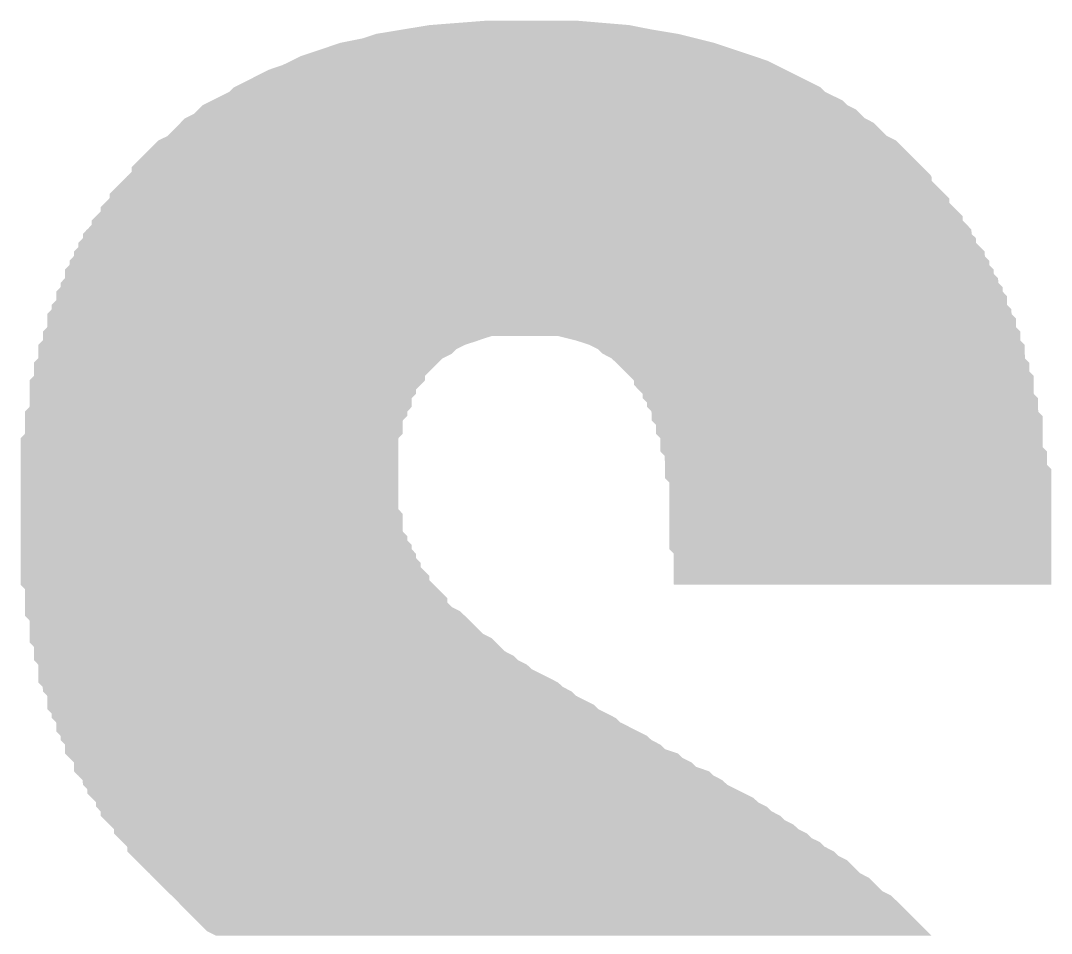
# Model space of a CAD drawing. Extents: x 0 to 3.48, y -0.08 to 2.34.
# Drawn here: x 2.0342 to 2.04707, y 1.77781 to 1.7892 of the extents above; entities that cross this region are included whole.
import ezdxf

# ---------------------------------------------------------------- set-up
doc = ezdxf.new("R2010")
doc.units = 0
doc.layers.add('GTO', color=7, linetype='Continuous')

msp = doc.modelspace()

# ---------------------------------------------------------------- linework, layer by layer
at = {"layer": 'GTO'}
for points in [[(2.038972, 1.789091), (2.039307, 1.789146), (2.042079, 1.789091), (2.041801, 1.789146)], [(2.039307, 1.789146), (2.040028, 1.789202), (2.041801, 1.789146), (2.041137, 1.789202)], [(2.038473, 1.78898), (2.038639, 1.789036), (2.042636, 1.78898), (2.042412, 1.789036)], [(2.038639, 1.789036), (2.038972, 1.789091), (2.042412, 1.789036), (2.042079, 1.789091)], [(2.037697, 1.788758), (2.038197, 1.788925), (2.043357, 1.788758), (2.042856, 1.788925)], [(2.038197, 1.788925), (2.038473, 1.78898), (2.042856, 1.788925), (2.042636, 1.78898)], [(2.037588, 1.788703), (2.037697, 1.788758), (2.04352, 1.788703), (2.043357, 1.788758)], [(2.037308, 1.788591), (2.037474, 1.788647), (2.043744, 1.788591), (2.043634, 1.788647)], [(2.037474, 1.788647), (2.037588, 1.788703), (2.043634, 1.788647), (2.04352, 1.788703)], [(2.036869, 1.788371), (2.037308, 1.788591), (2.044185, 1.788371), (2.043744, 1.788591)], [(2.036811, 1.788316), (2.036865, 1.788368), (2.04424, 1.788316), (2.044188, 1.788368)], [(2.036865, 1.788368), (2.036869, 1.788371), (2.044188, 1.788368), (2.044185, 1.788371)], [(2.036592, 1.788205), (2.036808, 1.788313), (2.044462, 1.788205), (2.044245, 1.788313)], [(2.036808, 1.788313), (2.036809, 1.788314), (2.044245, 1.788313), (2.044242, 1.788314)], [(2.03681, 1.788314), (2.036811, 1.788316), (2.044242, 1.788314), (2.04424, 1.788316)], [(2.036366, 1.788038), (2.036422, 1.788094), (2.044684, 1.788038), (2.044628, 1.788094)], [(2.036422, 1.788094), (2.036476, 1.788146), (2.044628, 1.788094), (2.044523, 1.788146)], [(2.036476, 1.788146), (2.03648, 1.788149), (2.044523, 1.788146), (2.044519, 1.788149)], [(2.03648, 1.788149), (2.036482, 1.78815), (2.044519, 1.788149), (2.044517, 1.78815)], [(2.036482, 1.78815), (2.036592, 1.788205), (2.044517, 1.78815), (2.044462, 1.788205)], [(2.0362, 1.787927), (2.036253, 1.787981), (2.04485, 1.787927), (2.044745, 1.787981)], [(2.036253, 1.787981), (2.036257, 1.787982), (2.044745, 1.787981), (2.044741, 1.787982)], [(2.036257, 1.787982), (2.03626, 1.787984), (2.044741, 1.787982), (2.044739, 1.787984)], [(2.03626, 1.787984), (2.036364, 1.788037), (2.044739, 1.787984), (2.044685, 1.788037)], [(2.036364, 1.788037), (2.036366, 1.788038), (2.044685, 1.788037), (2.044684, 1.788038)], [(2.036035, 1.787762), (2.0362, 1.787927), (2.045016, 1.787762), (2.04485, 1.787927)], [(2.035591, 1.787373), (2.035921, 1.787704), (2.045461, 1.787373), (2.04513, 1.787704)], [(2.035921, 1.787704), (2.035925, 1.787706), (2.04513, 1.787704), (2.045128, 1.787706)], [(2.035925, 1.787706), (2.036032, 1.787759), (2.045128, 1.787706), (2.045021, 1.787759)], [(2.036032, 1.787759), (2.036034, 1.78776), (2.045021, 1.787759), (2.045018, 1.78776)], [(2.036034, 1.78776), (2.036035, 1.787762), (2.045018, 1.78776), (2.045016, 1.787762)], [(2.035587, 1.787313), (2.035588, 1.787316), (2.045521, 1.787313), (2.045518, 1.787316)], [(2.035588, 1.787316), (2.035589, 1.787319), (2.045518, 1.787316), (2.045515, 1.787319)], [(2.035589, 1.787319), (2.03559, 1.787322), (2.045515, 1.787319), (2.045512, 1.787322)], [(2.03559, 1.78737), (2.035591, 1.787373), (2.045464, 1.78737), (2.045461, 1.787373)], [(2.03559, 1.787322), (2.03559, 1.78737), (2.045512, 1.787322), (2.045464, 1.78737)], [(2.035314, 1.78704), (2.035476, 1.787202), (2.045739, 1.78704), (2.045577, 1.787202)], [(2.035476, 1.787202), (2.035478, 1.787205), (2.045577, 1.787202), (2.045575, 1.787205)], [(2.035478, 1.787205), (2.035481, 1.787207), (2.045575, 1.787205), (2.045574, 1.787207)], [(2.035481, 1.787207), (2.035484, 1.78721), (2.045574, 1.787207), (2.045574, 1.78721)], [(2.035484, 1.78721), (2.035533, 1.78726), (2.045574, 1.78721), (2.045573, 1.78726)], [(2.035533, 1.78726), (2.035536, 1.787262), (2.045573, 1.78726), (2.045571, 1.787262)], [(2.035536, 1.787262), (2.035587, 1.787313), (2.045571, 1.787262), (2.045521, 1.787313)], [(2.035255, 1.786927), (2.035258, 1.786929), (2.045797, 1.786927), (2.045796, 1.786929)], [(2.035258, 1.786929), (2.035261, 1.786932), (2.045796, 1.786929), (2.045796, 1.786932)], [(2.035261, 1.786932), (2.03531, 1.786981), (2.045796, 1.786932), (2.045795, 1.786981)], [(2.03531, 1.786981), (2.035311, 1.786983), (2.045795, 1.786981), (2.045795, 1.786983)], [(2.035311, 1.786984), (2.035312, 1.786986), (2.045794, 1.786984), (2.045793, 1.786986)], [(2.035311, 1.786983), (2.035311, 1.786984), (2.045795, 1.786983), (2.045794, 1.786984)], [(2.035312, 1.786987), (2.035313, 1.78699), (2.045792, 1.786987), (2.045789, 1.78699)], [(2.035312, 1.786986), (2.035312, 1.786987), (2.045793, 1.786986), (2.045792, 1.786987)], [(2.035313, 1.787037), (2.035314, 1.78704), (2.045742, 1.787037), (2.045739, 1.78704)], [(2.035313, 1.78699), (2.035313, 1.787037), (2.045789, 1.78699), (2.045742, 1.787037)], [(2.035147, 1.786764), (2.035199, 1.786815), (2.04596, 1.786764), (2.045908, 1.786815)], [(2.035199, 1.786815), (2.0352, 1.786818), (2.045908, 1.786815), (2.045905, 1.786818)], [(2.0352, 1.786818), (2.035201, 1.786821), (2.045905, 1.786818), (2.045903, 1.786821)], [(2.035201, 1.786821), (2.035202, 1.786824), (2.045903, 1.786821), (2.0459, 1.786824)], [(2.035202, 1.786872), (2.035203, 1.786875), (2.045851, 1.786872), (2.045848, 1.786875)], [(2.035202, 1.786824), (2.035202, 1.786872), (2.0459, 1.786824), (2.045851, 1.786872)], [(2.035203, 1.786875), (2.035252, 1.786924), (2.045848, 1.786875), (2.045799, 1.786924)], [(2.035252, 1.786924), (2.035255, 1.786927), (2.045799, 1.786924), (2.045797, 1.786927)], [(2.03509, 1.786705), (2.035091, 1.786707), (2.045964, 1.786705), (2.045963, 1.786707)], [(2.03509, 1.786704), (2.03509, 1.786705), (2.045965, 1.786704), (2.045964, 1.786705)], [(2.03509, 1.786702), (2.03509, 1.786704), (2.045966, 1.786702), (2.045965, 1.786704)], [(2.03509, 1.786657), (2.03509, 1.786702), (2.046011, 1.786657), (2.045966, 1.786702)], [(2.035092, 1.786707), (2.035095, 1.78671), (2.045963, 1.786707), (2.045962, 1.78671)], [(2.035095, 1.78671), (2.035144, 1.786761), (2.045962, 1.78671), (2.045962, 1.786761)], [(2.035144, 1.786761), (2.035147, 1.786764), (2.045962, 1.786761), (2.04596, 1.786764)], [(2.034982, 1.786541), (2.034985, 1.786544), (2.046073, 1.786541), (2.046073, 1.786544)], [(2.034985, 1.786544), (2.035033, 1.786594), (2.046073, 1.786544), (2.046072, 1.786594)], [(2.035033, 1.786594), (2.035036, 1.786596), (2.046072, 1.786594), (2.04607, 1.786596)], [(2.035036, 1.786596), (2.035087, 1.786648), (2.04607, 1.786596), (2.046019, 1.786648)], [(2.035087, 1.786648), (2.035088, 1.786651), (2.046019, 1.786648), (2.046017, 1.786651)], [(2.035088, 1.786651), (2.035089, 1.786653), (2.046017, 1.786651), (2.046014, 1.786653)], [(2.035089, 1.786653), (2.03509, 1.786657), (2.046014, 1.786653), (2.046011, 1.786657)], [(2.034924, 1.786428), (2.034925, 1.78643), (2.04613, 1.786428), (2.046129, 1.78643)], [(2.034924, 1.786427), (2.034924, 1.786428), (2.046131, 1.786427), (2.04613, 1.786428)], [(2.034924, 1.786425), (2.034924, 1.786427), (2.046132, 1.786425), (2.046131, 1.786427)], [(2.034924, 1.786379), (2.034924, 1.786425), (2.046177, 1.786379), (2.046132, 1.786425)], [(2.034926, 1.78643), (2.034929, 1.786433), (2.046129, 1.78643), (2.046129, 1.786433)], [(2.034929, 1.786433), (2.034977, 1.786482), (2.046129, 1.786433), (2.046128, 1.786482)], [(2.034977, 1.786483), (2.034978, 1.786485), (2.046128, 1.786483), (2.046127, 1.786485)], [(2.034977, 1.786482), (2.034977, 1.786483), (2.046128, 1.786482), (2.046128, 1.786483)], [(2.034978, 1.786485), (2.034979, 1.786487), (2.046127, 1.786485), (2.046126, 1.786487)], [(2.034979, 1.786488), (2.03498, 1.786491), (2.046125, 1.786488), (2.046122, 1.786491)], [(2.034979, 1.786487), (2.034979, 1.786488), (2.046126, 1.786487), (2.046125, 1.786488)], [(2.03498, 1.786539), (2.034981, 1.786541), (2.046074, 1.786539), (2.046073, 1.786541)], [(2.03498, 1.786538), (2.03498, 1.786539), (2.046075, 1.786538), (2.046074, 1.786539)], [(2.03498, 1.786536), (2.03498, 1.786538), (2.046076, 1.786536), (2.046075, 1.786538)], [(2.03498, 1.786491), (2.03498, 1.786536), (2.046122, 1.786491), (2.046076, 1.786536)], [(2.034869, 1.786317), (2.03487, 1.786319), (2.046238, 1.786317), (2.046237, 1.786319)], [(2.034869, 1.786316), (2.034869, 1.786317), (2.046238, 1.786316), (2.046238, 1.786317)], [(2.034869, 1.786268), (2.034869, 1.786316), (2.046239, 1.786268), (2.046238, 1.786316)], [(2.03487, 1.786319), (2.034871, 1.786319), (2.046237, 1.786319), (2.046236, 1.786319)], [(2.034871, 1.786319), (2.034921, 1.786371), (2.046236, 1.786319), (2.046185, 1.786371)], [(2.034921, 1.786371), (2.034922, 1.786374), (2.046185, 1.786371), (2.046183, 1.786374)], [(2.034922, 1.786374), (2.034923, 1.786376), (2.046183, 1.786374), (2.04618, 1.786376)], [(2.034923, 1.786376), (2.034924, 1.786379), (2.04618, 1.786376), (2.046177, 1.786379)], [(2.034813, 1.786155), (2.034814, 1.786156), (2.046295, 1.786155), (2.046295, 1.786156)], [(2.034814, 1.786205), (2.034815, 1.786208), (2.046294, 1.786205), (2.046292, 1.786208)], [(2.034814, 1.786158), (2.034814, 1.786205), (2.046295, 1.786158), (2.046294, 1.786205)], [(2.034814, 1.786156), (2.034814, 1.786158), (2.046295, 1.786156), (2.046295, 1.786158)], [(2.034816, 1.786208), (2.034864, 1.786258), (2.046292, 1.786208), (2.046242, 1.786258)], [(2.034864, 1.786258), (2.034866, 1.786259), (2.046242, 1.786258), (2.046241, 1.786259)], [(2.034866, 1.786259), (2.034867, 1.786261), (2.046241, 1.786259), (2.04624, 1.786261)], [(2.034867, 1.786262), (2.034868, 1.786263), (2.04624, 1.786262), (2.046239, 1.786263)], [(2.034867, 1.786261), (2.034867, 1.786262), (2.04624, 1.786261), (2.04624, 1.786262)], [(2.034868, 1.786265), (2.034869, 1.786266), (2.046239, 1.786265), (2.046239, 1.786266)], [(2.034868, 1.786263), (2.034868, 1.786265), (2.046239, 1.786263), (2.046239, 1.786265)], [(2.034869, 1.786266), (2.034869, 1.786268), (2.046239, 1.786266), (2.046239, 1.786268)], [(2.034758, 1.786094), (2.034759, 1.786095), (2.04635, 1.786094), (2.04635, 1.786095)], [(2.034758, 1.786045), (2.034758, 1.786094), (2.046351, 1.786045), (2.04635, 1.786094)], [(2.034758, 1.786042), (2.034758, 1.786045), (2.046351, 1.786042), (2.046351, 1.786045)], [(2.034758, 1.78604), (2.034758, 1.786042), (2.046352, 1.78604), (2.046351, 1.786042)], [(2.034758, 1.786037), (2.034758, 1.78604), (2.046354, 1.786037), (2.046352, 1.78604)], [(2.034758, 1.785992), (2.034758, 1.786037), (2.046399, 1.785992), (2.046354, 1.786037)], [(2.034759, 1.786095), (2.034759, 1.786097), (2.04635, 1.786095), (2.046349, 1.786097)], [(2.034759, 1.786097), (2.03476, 1.786097), (2.046349, 1.786097), (2.046348, 1.786097)], [(2.03476, 1.786097), (2.03481, 1.786148), (2.046348, 1.786097), (2.046298, 1.786148)], [(2.03481, 1.786148), (2.034811, 1.786149), (2.046298, 1.786148), (2.046297, 1.786149)], [(2.034811, 1.786151), (2.034812, 1.786152), (2.046296, 1.786151), (2.046296, 1.786152)], [(2.034811, 1.786149), (2.034811, 1.786151), (2.046297, 1.786149), (2.046296, 1.786151)], [(2.034812, 1.786152), (2.034813, 1.786153), (2.046296, 1.786152), (2.046295, 1.786153)], [(2.034813, 1.786153), (2.034813, 1.786155), (2.046295, 1.786153), (2.046295, 1.786155)], [(2.034702, 1.785929), (2.034703, 1.785931), (2.046407, 1.785929), (2.046406, 1.785931)], [(2.034702, 1.785928), (2.034702, 1.785929), (2.046408, 1.785928), (2.046407, 1.785929)], [(2.034702, 1.785926), (2.034702, 1.785928), (2.046409, 1.785926), (2.046408, 1.785928)], [(2.034702, 1.78588), (2.034702, 1.785926), (2.046455, 1.78588), (2.046409, 1.785926)], [(2.034704, 1.785931), (2.034707, 1.785934), (2.046406, 1.785931), (2.046406, 1.785934)], [(2.034707, 1.785934), (2.034755, 1.785983), (2.046406, 1.785934), (2.046405, 1.785983)], [(2.034755, 1.785985), (2.034756, 1.785986), (2.046405, 1.785985), (2.046404, 1.785986)], [(2.034755, 1.785983), (2.034755, 1.785985), (2.046405, 1.785983), (2.046405, 1.785985)], [(2.034756, 1.785986), (2.034757, 1.785987), (2.046404, 1.785986), (2.046403, 1.785987)], [(2.034757, 1.785989), (2.034758, 1.785992), (2.046402, 1.785989), (2.046399, 1.785992)], [(2.034757, 1.785987), (2.034757, 1.785989), (2.046403, 1.785987), (2.046402, 1.785989)], [(2.034647, 1.785817), (2.034648, 1.785818), (2.046464, 1.785817), (2.046463, 1.785818)], [(2.034647, 1.785815), (2.034647, 1.785817), (2.046465, 1.785815), (2.046464, 1.785817)], [(2.034647, 1.785764), (2.034647, 1.785815), (2.046514, 1.785764), (2.046465, 1.785815)], [(2.034648, 1.785818), (2.034648, 1.78582), (2.046463, 1.785818), (2.046462, 1.78582)], [(2.034649, 1.78582), (2.034651, 1.785823), (2.046462, 1.78582), (2.046461, 1.785823)], [(2.034651, 1.785823), (2.034699, 1.785871), (2.046461, 1.785823), (2.046461, 1.785871)], [(2.034699, 1.785873), (2.0347, 1.785874), (2.046461, 1.785873), (2.04646, 1.785874)], [(2.034699, 1.785871), (2.034699, 1.785873), (2.046461, 1.785871), (2.046461, 1.785873)], [(2.0347, 1.785874), (2.034701, 1.785875), (2.04646, 1.785874), (2.046459, 1.785875)], [(2.034701, 1.785877), (2.034702, 1.78588), (2.046458, 1.785877), (2.046455, 1.78588)], [(2.034701, 1.785875), (2.034701, 1.785877), (2.046459, 1.785875), (2.046458, 1.785877)], [(2.034591, 1.785652), (2.034592, 1.785654), (2.046518, 1.785652), (2.046517, 1.785654)], [(2.034591, 1.785651), (2.034591, 1.785652), (2.046518, 1.785651), (2.046518, 1.785652)], [(2.034591, 1.785649), (2.034591, 1.785651), (2.04652, 1.785649), (2.046518, 1.785651)], [(2.034591, 1.785603), (2.034591, 1.785649), (2.046565, 1.785603), (2.04652, 1.785649)], [(2.034593, 1.785654), (2.034596, 1.785657), (2.046517, 1.785654), (2.046517, 1.785657)], [(2.034596, 1.785657), (2.034644, 1.785705), (2.046517, 1.785657), (2.046516, 1.785705)], [(2.034644, 1.785705), (2.034645, 1.785708), (2.046516, 1.785705), (2.046516, 1.785708)], [(2.034645, 1.785708), (2.034647, 1.785711), (2.046516, 1.785708), (2.046516, 1.785711)], [(2.034647, 1.785762), (2.034647, 1.785764), (2.046516, 1.785762), (2.046514, 1.785764)], [(2.034647, 1.785714), (2.034647, 1.785762), (2.046516, 1.785714), (2.046516, 1.785762)], [(2.034647, 1.785711), (2.034647, 1.785714), (2.046516, 1.785711), (2.046516, 1.785714)], [(2.034536, 1.78554), (2.034537, 1.785541), (2.046574, 1.78554), (2.046573, 1.785541)], [(2.034536, 1.785538), (2.034536, 1.78554), (2.046575, 1.785538), (2.046574, 1.78554)], [(2.034536, 1.785487), (2.034536, 1.785538), (2.046625, 1.785487), (2.046575, 1.785538)], [(2.034537, 1.785541), (2.034537, 1.785543), (2.046573, 1.785541), (2.046572, 1.785543)], [(2.034538, 1.785543), (2.034541, 1.785546), (2.046572, 1.785543), (2.046572, 1.785546)], [(2.034541, 1.785546), (2.034588, 1.785594), (2.046572, 1.785546), (2.046571, 1.785594)], [(2.034588, 1.785596), (2.034589, 1.785597), (2.046571, 1.785596), (2.04657, 1.785597)], [(2.034588, 1.785594), (2.034588, 1.785596), (2.046571, 1.785594), (2.046571, 1.785596)], [(2.034589, 1.785597), (2.03459, 1.785598), (2.04657, 1.785597), (2.046569, 1.785598)], [(2.03459, 1.7856), (2.034591, 1.785603), (2.046568, 1.7856), (2.046565, 1.785603)], [(2.03459, 1.785598), (2.03459, 1.7856), (2.046569, 1.785598), (2.046568, 1.7856)], [(2.034536, 1.785485), (2.034536, 1.785487), (2.046627, 1.785485), (2.046625, 1.785487)], [(2.034536, 1.785381), (2.034536, 1.785485), (2.046628, 1.785381), (2.046627, 1.785485)], [(2.034481, 1.785318), (2.034482, 1.785319), (2.046682, 1.785318), (2.046682, 1.785319)], [(2.034481, 1.785264), (2.034481, 1.785318), (2.046682, 1.785264), (2.046682, 1.785318)], [(2.034481, 1.785263), (2.034481, 1.785264), (2.040079, 1.785263), (2.040082, 1.785264)], [(2.034481, 1.785264), (2.034481, 1.785264), (2.040082, 1.785264), (2.040912, 1.785264)], [(2.034481, 1.785215), (2.034481, 1.785263), (2.039933, 1.785215), (2.040079, 1.785263)], [(2.034482, 1.785319), (2.034482, 1.785321), (2.046682, 1.785319), (2.046681, 1.785321)], [(2.034482, 1.785321), (2.034483, 1.785321), (2.046681, 1.785321), (2.04668, 1.785321)], [(2.034483, 1.785321), (2.034532, 1.785371), (2.04668, 1.785321), (2.046631, 1.785371)], [(2.034532, 1.785371), (2.034533, 1.785372), (2.046631, 1.785371), (2.04663, 1.785372)], [(2.034533, 1.785372), (2.034534, 1.785374), (2.04663, 1.785372), (2.046629, 1.785374)], [(2.034534, 1.785375), (2.034535, 1.785376), (2.046629, 1.785375), (2.046628, 1.785376)], [(2.034534, 1.785374), (2.034534, 1.785375), (2.046629, 1.785374), (2.046629, 1.785375)], [(2.034535, 1.785378), (2.034536, 1.785379), (2.046628, 1.785378), (2.046628, 1.785379)], [(2.034535, 1.785376), (2.034535, 1.785378), (2.046628, 1.785376), (2.046628, 1.785378)], [(2.034536, 1.785379), (2.034536, 1.785381), (2.046628, 1.785379), (2.046628, 1.785381)], [(2.041118, 1.785213), (2.040914, 1.785264), (2.046683, 1.785213), (2.046682, 1.785264)], [(2.034425, 1.785152), (2.034426, 1.785153), (2.039746, 1.785152), (2.039749, 1.785153)], [(2.034425, 1.785098), (2.034425, 1.785152), (2.039638, 1.785098), (2.039746, 1.785152)], [(2.034426, 1.785155), (2.034478, 1.785206), (2.039754, 1.785155), (2.039908, 1.785206)], [(2.034426, 1.785153), (2.034426, 1.785155), (2.039749, 1.785153), (2.039754, 1.785155)], [(2.034478, 1.785206), (2.034479, 1.785209), (2.039908, 1.785206), (2.039916, 1.785209)], [(2.034479, 1.785209), (2.03448, 1.785211), (2.039916, 1.785209), (2.039924, 1.785211)], [(2.03448, 1.785211), (2.034481, 1.785215), (2.039924, 1.785211), (2.039933, 1.785215)], [(2.04113, 1.78521), (2.041118, 1.785213), (2.046683, 1.78521), (2.046683, 1.785213)], [(2.041135, 1.785209), (2.04113, 1.78521), (2.046684, 1.785209), (2.046683, 1.78521)], [(2.041139, 1.785208), (2.041135, 1.785209), (2.046684, 1.785208), (2.046684, 1.785209)], [(2.041147, 1.785205), (2.041139, 1.785208), (2.046686, 1.785205), (2.046684, 1.785208)], [(2.041297, 1.785156), (2.041147, 1.785205), (2.046736, 1.785156), (2.046686, 1.785205)], [(2.041301, 1.785154), (2.041297, 1.785156), (2.046737, 1.785154), (2.046736, 1.785156)], [(2.041305, 1.785152), (2.041301, 1.785154), (2.046738, 1.785152), (2.046737, 1.785154)], [(2.041411, 1.785099), (2.041305, 1.785152), (2.046738, 1.785099), (2.046738, 1.785152)], [(2.034425, 1.785096), (2.034425, 1.785098), (2.039636, 1.785096), (2.039638, 1.785098)], [(2.034425, 1.785041), (2.034425, 1.785096), (2.039581, 1.785041), (2.039636, 1.785096)], [(2.034425, 1.784993), (2.034425, 1.785041), (2.039484, 1.784993), (2.039581, 1.785041)], [(2.041413, 1.785098), (2.041411, 1.785099), (2.046738, 1.785098), (2.046738, 1.785099)], [(2.041467, 1.785044), (2.041413, 1.785098), (2.046738, 1.785044), (2.046738, 1.785098)], [(2.041571, 1.784991), (2.041467, 1.785044), (2.046739, 1.784991), (2.046738, 1.785044)], [(2.03437, 1.78493), (2.034371, 1.784933), (2.039415, 1.78493), (2.039418, 1.784933)], [(2.03437, 1.784772), (2.03437, 1.78493), (2.039256, 1.784772), (2.039415, 1.78493)], [(2.034371, 1.784933), (2.034422, 1.784984), (2.039418, 1.784933), (2.039469, 1.784984)], [(2.034422, 1.784985), (2.034423, 1.784986), (2.03947, 1.784985), (2.039472, 1.784986)], [(2.034422, 1.784984), (2.034422, 1.784985), (2.039469, 1.784984), (2.03947, 1.784985)], [(2.034423, 1.784987), (2.034424, 1.78499), (2.039473, 1.784987), (2.039478, 1.78499)], [(2.034423, 1.784986), (2.034423, 1.784987), (2.039472, 1.784986), (2.039473, 1.784987)], [(2.034424, 1.78499), (2.034425, 1.784993), (2.039478, 1.78499), (2.039484, 1.784993)], [(2.041577, 1.784988), (2.041571, 1.784991), (2.046739, 1.784988), (2.046739, 1.784991)], [(2.041579, 1.784987), (2.041577, 1.784988), (2.04674, 1.784987), (2.046739, 1.784988)], [(2.041581, 1.784986), (2.041579, 1.784987), (2.04674, 1.784986), (2.04674, 1.784987)], [(2.041583, 1.784983), (2.041581, 1.784986), (2.046742, 1.784983), (2.04674, 1.784986)], [(2.041633, 1.784934), (2.041583, 1.784983), (2.046792, 1.784934), (2.046742, 1.784983)], [(2.041637, 1.78493), (2.041633, 1.784934), (2.046794, 1.78493), (2.046792, 1.784934)], [(2.041742, 1.784825), (2.041637, 1.78493), (2.046795, 1.784825), (2.046794, 1.78493)], [(2.034315, 1.784711), (2.034364, 1.78476), (2.039249, 1.784711), (2.03925, 1.78476)], [(2.034364, 1.78476), (2.034367, 1.784763), (2.03925, 1.78476), (2.039251, 1.784763)], [(2.034367, 1.784763), (2.034368, 1.784766), (2.039251, 1.784763), (2.039252, 1.784766)], [(2.034368, 1.784766), (2.034369, 1.784769), (2.039252, 1.784766), (2.039253, 1.784769)], [(2.034369, 1.784769), (2.03437, 1.784772), (2.039253, 1.784769), (2.039256, 1.784772)], [(2.041745, 1.784822), (2.041742, 1.784825), (2.046795, 1.784822), (2.046795, 1.784825)], [(2.041748, 1.78482), (2.041745, 1.784822), (2.046796, 1.78482), (2.046795, 1.784822)], [(2.04175, 1.784817), (2.041748, 1.78482), (2.046798, 1.784817), (2.046796, 1.78482)], [(2.0418, 1.784767), (2.04175, 1.784817), (2.046847, 1.784767), (2.046798, 1.784817)], [(2.041803, 1.784765), (2.0418, 1.784767), (2.046849, 1.784765), (2.046847, 1.784767)], [(2.041854, 1.784714), (2.041803, 1.784765), (2.046849, 1.784714), (2.046849, 1.784765)], [(2.034314, 1.784708), (2.034315, 1.784711), (2.039248, 1.784708), (2.039249, 1.784711)], [(2.034314, 1.784602), (2.034314, 1.784708), (2.039142, 1.784602), (2.039248, 1.784708)], [(2.041856, 1.784711), (2.041854, 1.784714), (2.046849, 1.784711), (2.046849, 1.784714)], [(2.041857, 1.784709), (2.041856, 1.784711), (2.046849, 1.784709), (2.046849, 1.784711)], [(2.041858, 1.784706), (2.041857, 1.784709), (2.046849, 1.784706), (2.046849, 1.784709)], [(2.041858, 1.784657), (2.041858, 1.784706), (2.046849, 1.784657), (2.046849, 1.784706)], [(2.041859, 1.784654), (2.041858, 1.784657), (2.046849, 1.784654), (2.046849, 1.784657)], [(2.041964, 1.784547), (2.041859, 1.784654), (2.046849, 1.784547), (2.046849, 1.784654)], [(2.034314, 1.784599), (2.034314, 1.784602), (2.039141, 1.784599), (2.039142, 1.784602)], [(2.034314, 1.784596), (2.034314, 1.784599), (2.03914, 1.784596), (2.039141, 1.784599)], [(2.034314, 1.784593), (2.034314, 1.784596), (2.039139, 1.784593), (2.03914, 1.784596)], [(2.034314, 1.784544), (2.034314, 1.784593), (2.039138, 1.784544), (2.039139, 1.784593)], [(2.034314, 1.784541), (2.034314, 1.784544), (2.039137, 1.784541), (2.039138, 1.784544)], [(2.034314, 1.784491), (2.034314, 1.784541), (2.039087, 1.784491), (2.039137, 1.784541)], [(2.034314, 1.784488), (2.034314, 1.784491), (2.039086, 1.784488), (2.039087, 1.784491)], [(2.034314, 1.784486), (2.034314, 1.784488), (2.039085, 1.784486), (2.039086, 1.784488)], [(2.034314, 1.784483), (2.034314, 1.784486), (2.039084, 1.784483), (2.039085, 1.784486)], [(2.041966, 1.784544), (2.041964, 1.784547), (2.04685, 1.784544), (2.04685, 1.784547)], [(2.041964, 1.784547), (2.041964, 1.784547), (2.04685, 1.784547), (2.046849, 1.784547)], [(2.041967, 1.784542), (2.041966, 1.784544), (2.046851, 1.784542), (2.04685, 1.784544)], [(2.041968, 1.784539), (2.041967, 1.784542), (2.046853, 1.784539), (2.046851, 1.784542)], [(2.041968, 1.784491), (2.041968, 1.784539), (2.046901, 1.784491), (2.046853, 1.784539)], [(2.041968, 1.78449), (2.041968, 1.784491), (2.046902, 1.78449), (2.046901, 1.784491)], [(2.041969, 1.784488), (2.041968, 1.78449), (2.046903, 1.784488), (2.046902, 1.78449)], [(2.04197, 1.784487), (2.041969, 1.784488), (2.046904, 1.784487), (2.046903, 1.784488)], [(2.042019, 1.784437), (2.04197, 1.784487), (2.046904, 1.784437), (2.046904, 1.784487)], [(2.034261, 1.784325), (2.034311, 1.784375), (2.039032, 1.784325), (2.039081, 1.784375)], [(2.034311, 1.784376), (2.034312, 1.784378), (2.039082, 1.784376), (2.039083, 1.784378)], [(2.034311, 1.784375), (2.034311, 1.784376), (2.039081, 1.784375), (2.039082, 1.784376)], [(2.034312, 1.784378), (2.034313, 1.784379), (2.039083, 1.784378), (2.039083, 1.784379)], [(2.034313, 1.784381), (2.034314, 1.784384), (2.039083, 1.784381), (2.039083, 1.784384)], [(2.034313, 1.784379), (2.034313, 1.784381), (2.039083, 1.784379), (2.039083, 1.784381)], [(2.034314, 1.784384), (2.034314, 1.784483), (2.039083, 1.784384), (2.039084, 1.784483)], [(2.042021, 1.784434), (2.042019, 1.784437), (2.046904, 1.784434), (2.046904, 1.784437)], [(2.042022, 1.784432), (2.042021, 1.784434), (2.046904, 1.784432), (2.046904, 1.784434)], [(2.042022, 1.784429), (2.042022, 1.784432), (2.046904, 1.784429), (2.046904, 1.784432)], [(2.042023, 1.784381), (2.042022, 1.784429), (2.046904, 1.784381), (2.046904, 1.784429)], [(2.042024, 1.784378), (2.042023, 1.784381), (2.046904, 1.784378), (2.046904, 1.784381)], [(2.042075, 1.784326), (2.042024, 1.784378), (2.046905, 1.784326), (2.046904, 1.784378)], [(2.034258, 1.78432), (2.034259, 1.784322), (2.03903, 1.78432), (2.039031, 1.784322)], [(2.034258, 1.784317), (2.034258, 1.78432), (2.039029, 1.784317), (2.03903, 1.78432)], [(2.034258, 1.784267), (2.034258, 1.784317), (2.039029, 1.784267), (2.039029, 1.784317)], [(2.034258, 1.784264), (2.034258, 1.784267), (2.039027, 1.784264), (2.039029, 1.784267)], [(2.034258, 1.784213), (2.034258, 1.784264), (2.038976, 1.784213), (2.039027, 1.784264)], [(2.034259, 1.784323), (2.034261, 1.784325), (2.039031, 1.784323), (2.039032, 1.784325)], [(2.034259, 1.784322), (2.034259, 1.784323), (2.039031, 1.784322), (2.039031, 1.784323)], [(2.042077, 1.784323), (2.042075, 1.784326), (2.046905, 1.784323), (2.046905, 1.784326)], [(2.042078, 1.784321), (2.042077, 1.784323), (2.046906, 1.784321), (2.046905, 1.784323)], [(2.042078, 1.784318), (2.042078, 1.784321), (2.046908, 1.784318), (2.046906, 1.784321)], [(2.042079, 1.784267), (2.042078, 1.784318), (2.046958, 1.784267), (2.046908, 1.784318)], [(2.042079, 1.784265), (2.042079, 1.784267), (2.04696, 1.784265), (2.046958, 1.784267)], [(2.042079, 1.784213), (2.042079, 1.784265), (2.04696, 1.784213), (2.04696, 1.784265)], [(2.034258, 1.78421), (2.034258, 1.784213), (2.038975, 1.78421), (2.038976, 1.784213)], [(2.034258, 1.784207), (2.034258, 1.78421), (2.038974, 1.784207), (2.038975, 1.78421)], [(2.034258, 1.784205), (2.034258, 1.784207), (2.038973, 1.784205), (2.038974, 1.784207)], [(2.034258, 1.78405), (2.034258, 1.784205), (2.038972, 1.78405), (2.038973, 1.784205)], [(2.04208, 1.78421), (2.042079, 1.784213), (2.04696, 1.78421), (2.04696, 1.784213)], [(2.04213, 1.784159), (2.04208, 1.78421), (2.04696, 1.784159), (2.04696, 1.78421)], [(2.042132, 1.784156), (2.04213, 1.784159), (2.04696, 1.784156), (2.04696, 1.784159)], [(2.042133, 1.784154), (2.042132, 1.784156), (2.04696, 1.784154), (2.04696, 1.784156)], [(2.042133, 1.784151), (2.042133, 1.784154), (2.04696, 1.784151), (2.04696, 1.784154)], [(2.042134, 1.784047), (2.042133, 1.784151), (2.04696, 1.784047), (2.04696, 1.784151)], [(2.034203, 1.783987), (2.034204, 1.783989), (2.038919, 1.783987), (2.03892, 1.783989)], [(2.034203, 1.783984), (2.034203, 1.783987), (2.038918, 1.783984), (2.038919, 1.783987)], [(2.034203, 1.783106), (2.034203, 1.783984), (2.038918, 1.783106), (2.038918, 1.783984)], [(2.034204, 1.78399), (2.034206, 1.783992), (2.03892, 1.78399), (2.038921, 1.783992)], [(2.034204, 1.783989), (2.034204, 1.78399), (2.03892, 1.783989), (2.03892, 1.78399)], [(2.034206, 1.783992), (2.034255, 1.784041), (2.038921, 1.783992), (2.03897, 1.784041)], [(2.034255, 1.784042), (2.034256, 1.784044), (2.038971, 1.784042), (2.038972, 1.784044)], [(2.034255, 1.784041), (2.034255, 1.784042), (2.03897, 1.784041), (2.038971, 1.784042)], [(2.034256, 1.784044), (2.034257, 1.784045), (2.038972, 1.784044), (2.038972, 1.784045)], [(2.034257, 1.784047), (2.034258, 1.78405), (2.038972, 1.784047), (2.038972, 1.78405)], [(2.034257, 1.784045), (2.034257, 1.784047), (2.038972, 1.784045), (2.038972, 1.784047)], [(2.042135, 1.784044), (2.042134, 1.784047), (2.04696, 1.784044), (2.04696, 1.784047)], [(2.042186, 1.783993), (2.042135, 1.784044), (2.04696, 1.783993), (2.04696, 1.784044)], [(2.042188, 1.78399), (2.042186, 1.783993), (2.04696, 1.78399), (2.04696, 1.783993)], [(2.042189, 1.783988), (2.042188, 1.78399), (2.04696, 1.783988), (2.04696, 1.78399)], [(2.042189, 1.783985), (2.042189, 1.783988), (2.04696, 1.783985), (2.04696, 1.783988)], [(2.04219, 1.783882), (2.042189, 1.783985), (2.04696, 1.783882), (2.04696, 1.783985)], [(2.04219, 1.783879), (2.04219, 1.783882), (2.046961, 1.783879), (2.04696, 1.783882)], [(2.04219, 1.783877), (2.04219, 1.783879), (2.046962, 1.783877), (2.046961, 1.783879)], [(2.04219, 1.783874), (2.04219, 1.783877), (2.046964, 1.783874), (2.046962, 1.783877)], [(2.04219, 1.783825), (2.04219, 1.783874), (2.047012, 1.783825), (2.046964, 1.783874)], [(2.04219, 1.783824), (2.04219, 1.783825), (2.047013, 1.783824), (2.047012, 1.783825)], [(2.042191, 1.783822), (2.04219, 1.783824), (2.047014, 1.783822), (2.047013, 1.783824)], [(2.042192, 1.783821), (2.042191, 1.783822), (2.047015, 1.783821), (2.047014, 1.783822)], [(2.042241, 1.783771), (2.042192, 1.783821), (2.047015, 1.783771), (2.047015, 1.783821)], [(2.042243, 1.783768), (2.042241, 1.783771), (2.047015, 1.783768), (2.047015, 1.783771)], [(2.042244, 1.783766), (2.042243, 1.783768), (2.047015, 1.783766), (2.047015, 1.783768)], [(2.042244, 1.783763), (2.042244, 1.783766), (2.047015, 1.783763), (2.047015, 1.783766)], [(2.042245, 1.78366), (2.042244, 1.783763), (2.047016, 1.78366), (2.047015, 1.783763)], [(2.042245, 1.783657), (2.042245, 1.78366), (2.047016, 1.783657), (2.047016, 1.78366)], [(2.042245, 1.783655), (2.042245, 1.783657), (2.047017, 1.783655), (2.047016, 1.783657)], [(2.042245, 1.783652), (2.042245, 1.783655), (2.047019, 1.783652), (2.047017, 1.783655)], [(2.042245, 1.783602), (2.042245, 1.783652), (2.047068, 1.783602), (2.047019, 1.783652)], [(2.042245, 1.7836), (2.042245, 1.783602), (2.04707, 1.7836), (2.047068, 1.783602)], [(2.042245, 1.783493), (2.042245, 1.7836), (2.04707, 1.783493), (2.04707, 1.7836)], [(2.042246, 1.78349), (2.042245, 1.783493), (2.04707, 1.78349), (2.04707, 1.783493)], [(2.042297, 1.783438), (2.042246, 1.78349), (2.04707, 1.783438), (2.04707, 1.78349)], [(2.042299, 1.783435), (2.042297, 1.783438), (2.04707, 1.783435), (2.04707, 1.783438)], [(2.0423, 1.783433), (2.042299, 1.783435), (2.04707, 1.783433), (2.04707, 1.783435)], [(2.042301, 1.78343), (2.0423, 1.783433), (2.04707, 1.78343), (2.04707, 1.783433)], [(2.042301, 1.782605), (2.042301, 1.78343), (2.047069, 1.782605), (2.04707, 1.78343)], [(2.034203, 1.783103), (2.034203, 1.783106), (2.038919, 1.783103), (2.038918, 1.783106)], [(2.034203, 1.783101), (2.034203, 1.783103), (2.03892, 1.783101), (2.038919, 1.783103)], [(2.034203, 1.783098), (2.034203, 1.783101), (2.038922, 1.783098), (2.03892, 1.783101)], [(2.034203, 1.783046), (2.034203, 1.783098), (2.038971, 1.783046), (2.038922, 1.783098)], [(2.034203, 1.783044), (2.034203, 1.783046), (2.038973, 1.783044), (2.038971, 1.783046)], [(2.034203, 1.782828), (2.034203, 1.783044), (2.038973, 1.782828), (2.038973, 1.783044)], [(2.034203, 1.782825), (2.034203, 1.782828), (2.038974, 1.782825), (2.038973, 1.782828)], [(2.034203, 1.782823), (2.034203, 1.782825), (2.038975, 1.782823), (2.038974, 1.782825)], [(2.034203, 1.78282), (2.034203, 1.782823), (2.038977, 1.78282), (2.038975, 1.782823)], [(2.034203, 1.78277), (2.034203, 1.78282), (2.039027, 1.78277), (2.038977, 1.78282)], [(2.034203, 1.782767), (2.034203, 1.78277), (2.039029, 1.782767), (2.039027, 1.78277)], [(2.034203, 1.782718), (2.034203, 1.782767), (2.039029, 1.782718), (2.039029, 1.782767)], [(2.034203, 1.782715), (2.034203, 1.782718), (2.03903, 1.782715), (2.039029, 1.782718)], [(2.034203, 1.782713), (2.034203, 1.782715), (2.039031, 1.782713), (2.03903, 1.782715)], [(2.034203, 1.78271), (2.034203, 1.782713), (2.039033, 1.78271), (2.039031, 1.782713)], [(2.034203, 1.782659), (2.034203, 1.78271), (2.039082, 1.782659), (2.039033, 1.78271)], [(2.034203, 1.782657), (2.034203, 1.782659), (2.039084, 1.782657), (2.039082, 1.782659)], [(2.034203, 1.782606), (2.034203, 1.782657), (2.039085, 1.782606), (2.039084, 1.782657)], [(2.034203, 1.782603), (2.034203, 1.782606), (2.039085, 1.782603), (2.039085, 1.782606)], [(2.034203, 1.782601), (2.034203, 1.782603), (2.039086, 1.782601), (2.039085, 1.782603)], [(2.034203, 1.782598), (2.034203, 1.782601), (2.039088, 1.782598), (2.039086, 1.782601)], [(2.034203, 1.782548), (2.034203, 1.782598), (2.039137, 1.782548), (2.039088, 1.782598)], [(2.042302, 1.782602), (2.042301, 1.782605), (2.047069, 1.782602), (2.047069, 1.782605)], [(2.042352, 1.782551), (2.042302, 1.782602), (2.047069, 1.782551), (2.047069, 1.782602)], [(2.034203, 1.782546), (2.034203, 1.782548), (2.039139, 1.782546), (2.039137, 1.782548)], [(2.034203, 1.782495), (2.034203, 1.782546), (2.03914, 1.782495), (2.039139, 1.782546)], [(2.034203, 1.782492), (2.034203, 1.782495), (2.03914, 1.782492), (2.03914, 1.782495)], [(2.034203, 1.78249), (2.034203, 1.782492), (2.039141, 1.78249), (2.03914, 1.782492)], [(2.034203, 1.782487), (2.034203, 1.78249), (2.039143, 1.782487), (2.039141, 1.78249)], [(2.034203, 1.782438), (2.034203, 1.782487), (2.039193, 1.782438), (2.039143, 1.782487)], [(2.034203, 1.782434), (2.034203, 1.782438), (2.039195, 1.782434), (2.039193, 1.782438)], [(2.034203, 1.782385), (2.034203, 1.782434), (2.039195, 1.782385), (2.039195, 1.782434)], [(2.042354, 1.782548), (2.042352, 1.782551), (2.047069, 1.782548), (2.047069, 1.782551)], [(2.042355, 1.782546), (2.042354, 1.782548), (2.047069, 1.782546), (2.047069, 1.782548)], [(2.042355, 1.782543), (2.042355, 1.782546), (2.047069, 1.782543), (2.047069, 1.782546)], [(2.042356, 1.782163), (2.042355, 1.782543), (2.047069, 1.782163), (2.047069, 1.782543)], [(2.034203, 1.782382), (2.034203, 1.782385), (2.039196, 1.782382), (2.039195, 1.782385)], [(2.034203, 1.78238), (2.034203, 1.782382), (2.039197, 1.78238), (2.039196, 1.782382)], [(2.034203, 1.782377), (2.034203, 1.78238), (2.039199, 1.782377), (2.039197, 1.78238)], [(2.034203, 1.78227), (2.034203, 1.782377), (2.039304, 1.78227), (2.039199, 1.782377)], [(2.034203, 1.782268), (2.034203, 1.78227), (2.039306, 1.782268), (2.039304, 1.78227)], [(2.034203, 1.782218), (2.034203, 1.782268), (2.039306, 1.782218), (2.039306, 1.782268)], [(2.034203, 1.782215), (2.034203, 1.782218), (2.039307, 1.782215), (2.039306, 1.782218)], [(2.034203, 1.782213), (2.034203, 1.782215), (2.039308, 1.782213), (2.039307, 1.782215)], [(2.034203, 1.78221), (2.034203, 1.782213), (2.03931, 1.78221), (2.039308, 1.782213)], [(2.034203, 1.782161), (2.034203, 1.78221), (2.039359, 1.782161), (2.03931, 1.78221)], [(2.034204, 1.782158), (2.034203, 1.782161), (2.039362, 1.782158), (2.039359, 1.782161)], [(2.034254, 1.782107), (2.034204, 1.782158), (2.039413, 1.782107), (2.039362, 1.782158)], [(2.034256, 1.782104), (2.034254, 1.782107), (2.039416, 1.782104), (2.039413, 1.782107)], [(2.034257, 1.782102), (2.034256, 1.782104), (2.039418, 1.782102), (2.039416, 1.782104)], [(2.034257, 1.782099), (2.034257, 1.782102), (2.039421, 1.782099), (2.039418, 1.782102)], [(2.034258, 1.781994), (2.034257, 1.782099), (2.039526, 1.781994), (2.039421, 1.782099)], [(2.042358, 1.782161), (2.042356, 1.782163), (2.047069, 1.782161), (2.047069, 1.782163)], [(2.042359, 1.782159), (2.042358, 1.782161), (2.047067, 1.782159), (2.047069, 1.782161)], [(2.042361, 1.782159), (2.042359, 1.782159), (2.047066, 1.782159), (2.047067, 1.782159)], [(2.047065, 1.782158), (2.042361, 1.782159), (2.047065, 1.782158), (2.047066, 1.782159)], [(2.034258, 1.781991), (2.034258, 1.781994), (2.039528, 1.781991), (2.039526, 1.781994)], [(2.034258, 1.781941), (2.034258, 1.781991), (2.039529, 1.781941), (2.039528, 1.781991)], [(2.034258, 1.781938), (2.034258, 1.781941), (2.039529, 1.781938), (2.039529, 1.781941)], [(2.034258, 1.781936), (2.034258, 1.781938), (2.03953, 1.781936), (2.039529, 1.781938)], [(2.034258, 1.781933), (2.034258, 1.781936), (2.039532, 1.781933), (2.03953, 1.781936)], [(2.034258, 1.781884), (2.034258, 1.781933), (2.039581, 1.781884), (2.039532, 1.781933)], [(2.034258, 1.781882), (2.034258, 1.781884), (2.039583, 1.781882), (2.039581, 1.781884)], [(2.034258, 1.781826), (2.034258, 1.781882), (2.039692, 1.781826), (2.039583, 1.781882)], [(2.034258, 1.781773), (2.034258, 1.781826), (2.039746, 1.781773), (2.039692, 1.781826)], [(2.034259, 1.78177), (2.034258, 1.781773), (2.039749, 1.78177), (2.039746, 1.781773)], [(2.03431, 1.781719), (2.034259, 1.78177), (2.0398, 1.781719), (2.039749, 1.78177)], [(2.034312, 1.781716), (2.03431, 1.781719), (2.039803, 1.781716), (2.0398, 1.781719)], [(2.034313, 1.781714), (2.034312, 1.781716), (2.039805, 1.781714), (2.039803, 1.781716)], [(2.034314, 1.781711), (2.034313, 1.781714), (2.039808, 1.781711), (2.039805, 1.781714)], [(2.034314, 1.781551), (2.034314, 1.781711), (2.039969, 1.781551), (2.039808, 1.781711)], [(2.034314, 1.781549), (2.034314, 1.781551), (2.039971, 1.781549), (2.039969, 1.781551)], [(2.034314, 1.781494), (2.034314, 1.781549), (2.04008, 1.781494), (2.039971, 1.781549)], [(2.034314, 1.781441), (2.034314, 1.781494), (2.040134, 1.781441), (2.04008, 1.781494)], [(2.034315, 1.781438), (2.034314, 1.781441), (2.040137, 1.781438), (2.040134, 1.781441)], [(2.034366, 1.781386), (2.034315, 1.781438), (2.040189, 1.781386), (2.040137, 1.781438)], [(2.034368, 1.781383), (2.034366, 1.781386), (2.040191, 1.781383), (2.040189, 1.781386)], [(2.034369, 1.781381), (2.034368, 1.781383), (2.040194, 1.781381), (2.040191, 1.781383)], [(2.034369, 1.781378), (2.034369, 1.781381), (2.040197, 1.781378), (2.040194, 1.781381)], [(2.03437, 1.781328), (2.034369, 1.781378), (2.040247, 1.781328), (2.040197, 1.781378)], [(2.03437, 1.781327), (2.03437, 1.781328), (2.040249, 1.781327), (2.040247, 1.781328)], [(2.03437, 1.781272), (2.03437, 1.781327), (2.040357, 1.781272), (2.040249, 1.781327)], [(2.03437, 1.781219), (2.03437, 1.781272), (2.040412, 1.781219), (2.040357, 1.781272)], [(2.03437, 1.781218), (2.03437, 1.781219), (2.040413, 1.781218), (2.040412, 1.781219)], [(2.034371, 1.781216), (2.03437, 1.781218), (2.040415, 1.781216), (2.040413, 1.781218)], [(2.034421, 1.781164), (2.034371, 1.781216), (2.040518, 1.781164), (2.040416, 1.781216)], [(2.034371, 1.781216), (2.034371, 1.781216), (2.040416, 1.781216), (2.040415, 1.781216)], [(2.034423, 1.781161), (2.034421, 1.781164), (2.040523, 1.781161), (2.040518, 1.781164)], [(2.034424, 1.781159), (2.034423, 1.781161), (2.040526, 1.781159), (2.040524, 1.781161)], [(2.034423, 1.781161), (2.034423, 1.781161), (2.040524, 1.781161), (2.040523, 1.781161)], [(2.034425, 1.781156), (2.034424, 1.781159), (2.040529, 1.781156), (2.040526, 1.781159)], [(2.034425, 1.781107), (2.034425, 1.781156), (2.04058, 1.781107), (2.040529, 1.781156)], [(2.034425, 1.781105), (2.034425, 1.781107), (2.040582, 1.781105), (2.04058, 1.781107)], [(2.034425, 1.780941), (2.034425, 1.781105), (2.040908, 1.780941), (2.040582, 1.781105)], [(2.034426, 1.780939), (2.034425, 1.780941), (2.040912, 1.780939), (2.040908, 1.780941)], [(2.034426, 1.780938), (2.034426, 1.780939), (2.040913, 1.780938), (2.040912, 1.780939)], [(2.034477, 1.780887), (2.034426, 1.780938), (2.040966, 1.780887), (2.040913, 1.780938)], [(2.034479, 1.780885), (2.034477, 1.780887), (2.040968, 1.780885), (2.040966, 1.780887)], [(2.034479, 1.780884), (2.034479, 1.780885), (2.040969, 1.780884), (2.040968, 1.780885)], [(2.034479, 1.780883), (2.034479, 1.780884), (2.04097, 1.780883), (2.040969, 1.780884)], [(2.03448, 1.780882), (2.034479, 1.780883), (2.040974, 1.780882), (2.04097, 1.780883)], [(2.03448, 1.780879), (2.03448, 1.780882), (2.040979, 1.780879), (2.040974, 1.780882)], [(2.034481, 1.78083), (2.03448, 1.780879), (2.041075, 1.78083), (2.040979, 1.780879)], [(2.034482, 1.780828), (2.034481, 1.78083), (2.041079, 1.780828), (2.041075, 1.78083)], [(2.034482, 1.780827), (2.034482, 1.780828), (2.04108, 1.780827), (2.041079, 1.780828)], [(2.034532, 1.780776), (2.034482, 1.780827), (2.041132, 1.780776), (2.04108, 1.780827)], [(2.034533, 1.780774), (2.034532, 1.780776), (2.041134, 1.780774), (2.041132, 1.780776)], [(2.034534, 1.780773), (2.034533, 1.780774), (2.041135, 1.780773), (2.041134, 1.780774)], [(2.034534, 1.780772), (2.034534, 1.780773), (2.041136, 1.780772), (2.041135, 1.780773)], [(2.034535, 1.780771), (2.034534, 1.780772), (2.04114, 1.780771), (2.041136, 1.780772)], [(2.034535, 1.780768), (2.034535, 1.780771), (2.041146, 1.780768), (2.04114, 1.780771)], [(2.034536, 1.780662), (2.034535, 1.780768), (2.041357, 1.780662), (2.041146, 1.780768)], [(2.034536, 1.780609), (2.034536, 1.780662), (2.041411, 1.780609), (2.041357, 1.780662)], [(2.034536, 1.780608), (2.034536, 1.780609), (2.041412, 1.780608), (2.041411, 1.780609)], [(2.034537, 1.780606), (2.034536, 1.780608), (2.041414, 1.780606), (2.041412, 1.780608)], [(2.034587, 1.780554), (2.034537, 1.780606), (2.041517, 1.780554), (2.041415, 1.780606)], [(2.034537, 1.780606), (2.034537, 1.780606), (2.041415, 1.780606), (2.041414, 1.780606)], [(2.034589, 1.780551), (2.034587, 1.780554), (2.041522, 1.780551), (2.041517, 1.780554)], [(2.03459, 1.780549), (2.034589, 1.780551), (2.041527, 1.780549), (2.041522, 1.780551)], [(2.034591, 1.780546), (2.03459, 1.780549), (2.041533, 1.780546), (2.041527, 1.780549)], [(2.034591, 1.780497), (2.034591, 1.780546), (2.041629, 1.780497), (2.041533, 1.780546)], [(2.034592, 1.780495), (2.034591, 1.780497), (2.041633, 1.780495), (2.041629, 1.780497)], [(2.034592, 1.780494), (2.034592, 1.780495), (2.041634, 1.780494), (2.041633, 1.780495)], [(2.034643, 1.780443), (2.034592, 1.780494), (2.041686, 1.780443), (2.041634, 1.780494)], [(2.034644, 1.780441), (2.034643, 1.780443), (2.041688, 1.780441), (2.041686, 1.780443)], [(2.034645, 1.78044), (2.034644, 1.780441), (2.041689, 1.78044), (2.041688, 1.780441)], [(2.034645, 1.780439), (2.034645, 1.78044), (2.04169, 1.780439), (2.041689, 1.78044)], [(2.034646, 1.780438), (2.034645, 1.780439), (2.041694, 1.780438), (2.04169, 1.780439)], [(2.034647, 1.780435), (2.034646, 1.780438), (2.0417, 1.780435), (2.041694, 1.780438)], [(2.034647, 1.780331), (2.034647, 1.780435), (2.041907, 1.780331), (2.0417, 1.780435)], [(2.034648, 1.780328), (2.034647, 1.780331), (2.041913, 1.780328), (2.041907, 1.780331)], [(2.034698, 1.780277), (2.034648, 1.780328), (2.042015, 1.780277), (2.041913, 1.780328)], [(2.0347, 1.780274), (2.034698, 1.780277), (2.04202, 1.780274), (2.042015, 1.780277)], [(2.034701, 1.780272), (2.0347, 1.780274), (2.042023, 1.780272), (2.042021, 1.780274)], [(2.0347, 1.780274), (2.0347, 1.780274), (2.042021, 1.780274), (2.04202, 1.780274)], [(2.034701, 1.780269), (2.034701, 1.780272), (2.042027, 1.780269), (2.042023, 1.780272)], [(2.034702, 1.780221), (2.034701, 1.780269), (2.042076, 1.780221), (2.042027, 1.780269)], [(2.034702, 1.78022), (2.034702, 1.780221), (2.042077, 1.78022), (2.042076, 1.780221)], [(2.034703, 1.780218), (2.034702, 1.78022), (2.042079, 1.780218), (2.042077, 1.78022)], [(2.034754, 1.780166), (2.034703, 1.780218), (2.042183, 1.780166), (2.04208, 1.780218)], [(2.034703, 1.780218), (2.034703, 1.780218), (2.04208, 1.780218), (2.042079, 1.780218)], [(2.034756, 1.780163), (2.034754, 1.780166), (2.042187, 1.780163), (2.042183, 1.780166)], [(2.034757, 1.780161), (2.034756, 1.780163), (2.04219, 1.780161), (2.042188, 1.780163)], [(2.034756, 1.780163), (2.034756, 1.780163), (2.042188, 1.780163), (2.042187, 1.780163)], [(2.034757, 1.780158), (2.034757, 1.780161), (2.042193, 1.780158), (2.04219, 1.780161)], [(2.034758, 1.780108), (2.034757, 1.780158), (2.042244, 1.780108), (2.042193, 1.780158)], [(2.034758, 1.780106), (2.034758, 1.780108), (2.042247, 1.780106), (2.042244, 1.780108)], [(2.034758, 1.780054), (2.034758, 1.780106), (2.042402, 1.780054), (2.042247, 1.780106)], [(2.034759, 1.780052), (2.034758, 1.780054), (2.042409, 1.780052), (2.042402, 1.780054)], [(2.034759, 1.780051), (2.034759, 1.780052), (2.04241, 1.780051), (2.042409, 1.780052)], [(2.034813, 1.779997), (2.034759, 1.780051), (2.042465, 1.779997), (2.04241, 1.780051)], [(2.034814, 1.779996), (2.034813, 1.779997), (2.042467, 1.779996), (2.042465, 1.779997)], [(2.034865, 1.779944), (2.034814, 1.779996), (2.04257, 1.779944), (2.042467, 1.779996)], [(2.034867, 1.779941), (2.034865, 1.779944), (2.042575, 1.779941), (2.04257, 1.779944)], [(2.034868, 1.779939), (2.034867, 1.779941), (2.042578, 1.779939), (2.042577, 1.779941)], [(2.034867, 1.779941), (2.034867, 1.779941), (2.042577, 1.779941), (2.042575, 1.779941)], [(2.034868, 1.779936), (2.034868, 1.779939), (2.042582, 1.779936), (2.042578, 1.779939)], [(2.034869, 1.779887), (2.034868, 1.779936), (2.042632, 1.779887), (2.042582, 1.779936)], [(2.034869, 1.779885), (2.034869, 1.779887), (2.042635, 1.779885), (2.042632, 1.779887)], [(2.034869, 1.779832), (2.034869, 1.779885), (2.042792, 1.779832), (2.042635, 1.779885)], [(2.03487, 1.77983), (2.034869, 1.779832), (2.042798, 1.77983), (2.042792, 1.779832)], [(2.03487, 1.779829), (2.03487, 1.77983), (2.042799, 1.779829), (2.042798, 1.77983)], [(2.034922, 1.779776), (2.03487, 1.779829), (2.042853, 1.779776), (2.042799, 1.779829)], [(2.034924, 1.779775), (2.034922, 1.779776), (2.042855, 1.779775), (2.042853, 1.779776)], [(2.034976, 1.779722), (2.034924, 1.779775), (2.042958, 1.779722), (2.042855, 1.779775)], [(2.034978, 1.779719), (2.034976, 1.779722), (2.042963, 1.779719), (2.042958, 1.779722)], [(2.034979, 1.779717), (2.034978, 1.779719), (2.042966, 1.779717), (2.042964, 1.779719)], [(2.034978, 1.779719), (2.034978, 1.779719), (2.042964, 1.779719), (2.042963, 1.779719)], [(2.034979, 1.779714), (2.034979, 1.779717), (2.042969, 1.779714), (2.042966, 1.779717)], [(2.03498, 1.779665), (2.034979, 1.779714), (2.043019, 1.779665), (2.042969, 1.779714)], [(2.03498, 1.779664), (2.03498, 1.779665), (2.04302, 1.779664), (2.043019, 1.779665)], [(2.034981, 1.779662), (2.03498, 1.779664), (2.043022, 1.779662), (2.04302, 1.779664)], [(2.035031, 1.779611), (2.034981, 1.779662), (2.043125, 1.779611), (2.043023, 1.779662)], [(2.034981, 1.779662), (2.034981, 1.779662), (2.043023, 1.779662), (2.043022, 1.779662)], [(2.035033, 1.779608), (2.035031, 1.779611), (2.04313, 1.779608), (2.043125, 1.779611)], [(2.035034, 1.779606), (2.035033, 1.779608), (2.043135, 1.779606), (2.04313, 1.779608)], [(2.035035, 1.779603), (2.035034, 1.779606), (2.043141, 1.779603), (2.043135, 1.779606)], [(2.035035, 1.779555), (2.035035, 1.779603), (2.043237, 1.779555), (2.043141, 1.779603)], [(2.035036, 1.779552), (2.035035, 1.779555), (2.043243, 1.779552), (2.043237, 1.779555)], [(2.035091, 1.779497), (2.035036, 1.779552), (2.043352, 1.779497), (2.043243, 1.779552)], [(2.035142, 1.779445), (2.035091, 1.779497), (2.043406, 1.779445), (2.043352, 1.779497)], [(2.035144, 1.779443), (2.035142, 1.779445), (2.043408, 1.779443), (2.043406, 1.779445)], [(2.035144, 1.779442), (2.035144, 1.779443), (2.043409, 1.779442), (2.043408, 1.779443)], [(2.035144, 1.779441), (2.035144, 1.779442), (2.04341, 1.779441), (2.043409, 1.779442)], [(2.035145, 1.77944), (2.035144, 1.779441), (2.043414, 1.77944), (2.04341, 1.779441)], [(2.035145, 1.779437), (2.035145, 1.77944), (2.04342, 1.779437), (2.043414, 1.77944)], [(2.035146, 1.779389), (2.035145, 1.779437), (2.043515, 1.779389), (2.04342, 1.779437)], [(2.035147, 1.779387), (2.035146, 1.779389), (2.043519, 1.779387), (2.043515, 1.779389)], [(2.035147, 1.779386), (2.035147, 1.779387), (2.04352, 1.779386), (2.043519, 1.779387)], [(2.035198, 1.779334), (2.035147, 1.779386), (2.043572, 1.779334), (2.04352, 1.779386)], [(2.035199, 1.779332), (2.035198, 1.779334), (2.043574, 1.779332), (2.043572, 1.779334)], [(2.0352, 1.779331), (2.035199, 1.779332), (2.043575, 1.779331), (2.043574, 1.779332)], [(2.0352, 1.77933), (2.0352, 1.779331), (2.043576, 1.77933), (2.043575, 1.779331)], [(2.035201, 1.779329), (2.0352, 1.77933), (2.04358, 1.779329), (2.043576, 1.77933)], [(2.035201, 1.779326), (2.035201, 1.779329), (2.043585, 1.779326), (2.04358, 1.779329)], [(2.035202, 1.779277), (2.035201, 1.779326), (2.043681, 1.779277), (2.043585, 1.779326)], [(2.035203, 1.779275), (2.035202, 1.779277), (2.043685, 1.779275), (2.043681, 1.779277)], [(2.035203, 1.779274), (2.035203, 1.779275), (2.043686, 1.779274), (2.043685, 1.779275)], [(2.035256, 1.779221), (2.035203, 1.779274), (2.04374, 1.779221), (2.043686, 1.779274)], [(2.035257, 1.779219), (2.035256, 1.779221), (2.043742, 1.779219), (2.04374, 1.779221)], [(2.035312, 1.779164), (2.035257, 1.779219), (2.043852, 1.779164), (2.043742, 1.779219)], [(2.035364, 1.779112), (2.035312, 1.779164), (2.043905, 1.779112), (2.043852, 1.779164)], [(2.035365, 1.77911), (2.035364, 1.779112), (2.043907, 1.77911), (2.043905, 1.779112)], [(2.035366, 1.779109), (2.035365, 1.77911), (2.043908, 1.779109), (2.043907, 1.77911)], [(2.035367, 1.779107), (2.035366, 1.779109), (2.043913, 1.779107), (2.043909, 1.779109)], [(2.035366, 1.779109), (2.035366, 1.779109), (2.043909, 1.779109), (2.043908, 1.779109)], [(2.035367, 1.779104), (2.035367, 1.779107), (2.043919, 1.779104), (2.043913, 1.779107)], [(2.035368, 1.779056), (2.035367, 1.779104), (2.044014, 1.779056), (2.043919, 1.779104)], [(2.035369, 1.779054), (2.035368, 1.779056), (2.044018, 1.779054), (2.044014, 1.779056)], [(2.035369, 1.779053), (2.035369, 1.779054), (2.044019, 1.779053), (2.044018, 1.779054)], [(2.035422, 1.778999), (2.035369, 1.779053), (2.044073, 1.778999), (2.044019, 1.779053)], [(2.035424, 1.778997), (2.035422, 1.778999), (2.044075, 1.778997), (2.044073, 1.778999)], [(2.035478, 1.778943), (2.035424, 1.778997), (2.044185, 1.778943), (2.044075, 1.778997)], [(2.03553, 1.77889), (2.035478, 1.778943), (2.044238, 1.77889), (2.044185, 1.778943)], [(2.035531, 1.778888), (2.03553, 1.77889), (2.04424, 1.778888), (2.044238, 1.77889)], [(2.035532, 1.778887), (2.035531, 1.778888), (2.044241, 1.778887), (2.04424, 1.778888)], [(2.035532, 1.778886), (2.035532, 1.778887), (2.044242, 1.778886), (2.044241, 1.778887)], [(2.035533, 1.778885), (2.035532, 1.778886), (2.044246, 1.778885), (2.044242, 1.778886)], [(2.035534, 1.778882), (2.035533, 1.778885), (2.044252, 1.778882), (2.044246, 1.778885)], [(2.035534, 1.778833), (2.035534, 1.778882), (2.044348, 1.778833), (2.044252, 1.778882)], [(2.035535, 1.778831), (2.035534, 1.778833), (2.044352, 1.778831), (2.044348, 1.778833)], [(2.035535, 1.77883), (2.035535, 1.778831), (2.044353, 1.77883), (2.044352, 1.778831)], [(2.035588, 1.778777), (2.035535, 1.77883), (2.044406, 1.778777), (2.044353, 1.77883)], [(2.035589, 1.778776), (2.035588, 1.778777), (2.044408, 1.778776), (2.044406, 1.778777)], [(2.035644, 1.778721), (2.035589, 1.778776), (2.044517, 1.778721), (2.044408, 1.778776)], [(2.035809, 1.778556), (2.035644, 1.778721), (2.044684, 1.778556), (2.044517, 1.778721)], [(2.035811, 1.778555), (2.035809, 1.778556), (2.044686, 1.778555), (2.044684, 1.778556)], [(2.035866, 1.778499), (2.035811, 1.778555), (2.044795, 1.778499), (2.044686, 1.778555)], [(2.036031, 1.778334), (2.035866, 1.778499), (2.044961, 1.778334), (2.044795, 1.778499)], [(2.036033, 1.778332), (2.036031, 1.778334), (2.044963, 1.778332), (2.044961, 1.778334)], [(2.036089, 1.778277), (2.036033, 1.778332), (2.045072, 1.778277), (2.044963, 1.778332)], [(2.036531, 1.777834), (2.036089, 1.778277), (2.045516, 1.777834), (2.045072, 1.778277)], [(2.036641, 1.777778), (2.036531, 1.777834), (2.045572, 1.777778), (2.045516, 1.777834)]]:
    msp.add_solid(points, dxfattribs=at)

doc.saveas('drawing.dxf')
